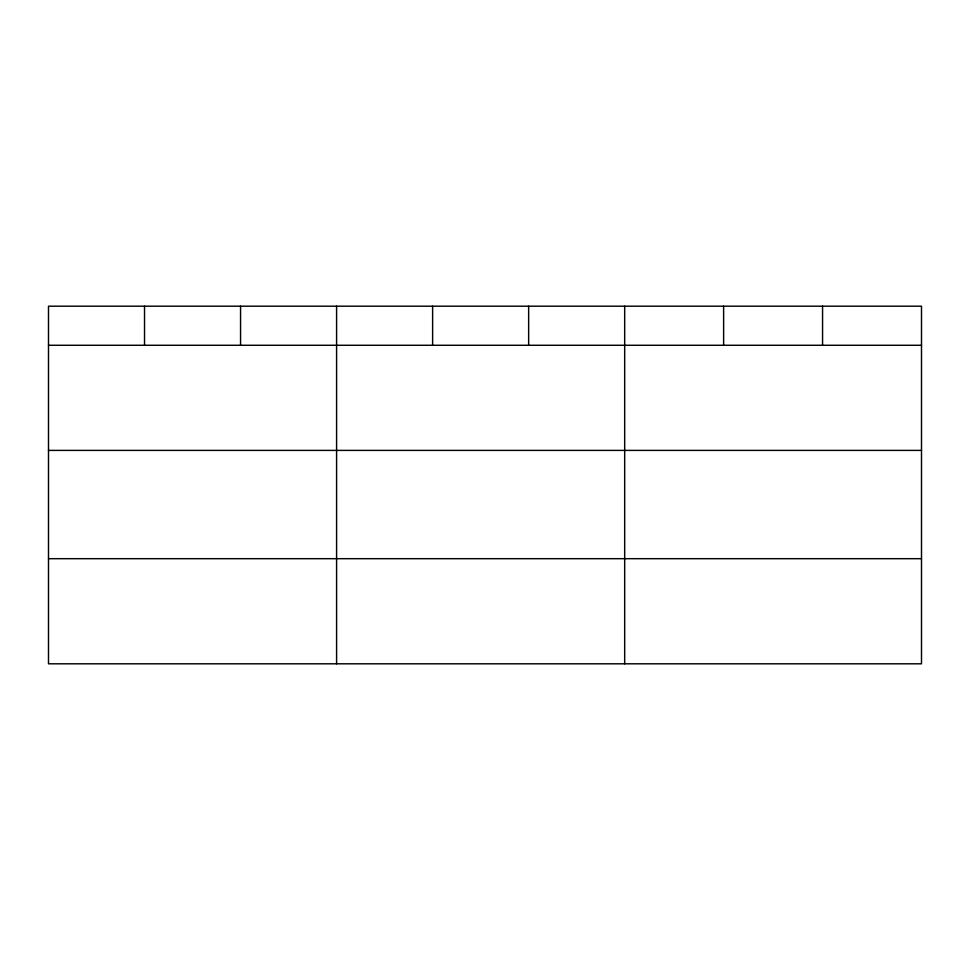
<?xml version="1.0" encoding="UTF-8"?>
<svg xmlns="http://www.w3.org/2000/svg" width="970" height="970" viewBox="0 0 970 970"><rect width="100%" height="100%" fill="white"/><g stroke="black" fill="none" stroke-linecap="round" stroke-linejoin="round"><path stroke-width="1.45" d="M921.5 450.395L921.5 306.193L48.5 306.193L48.5 663.807L921.5 663.807L921.5 450.395L48.5 450.395M48.5 345.271L921.5 345.271M48.5 558.684L921.5 558.684M822.56 306.193L822.56 345.271M723.62 306.193L723.62 345.271M624.68 306.193L624.68 663.807M528.65 306.193L528.65 345.271M432.62 306.193L432.62 345.271M336.59 306.193L336.59 663.807M240.56 306.193L240.56 345.271M144.53 306.193L144.53 345.271"/></g></svg>
